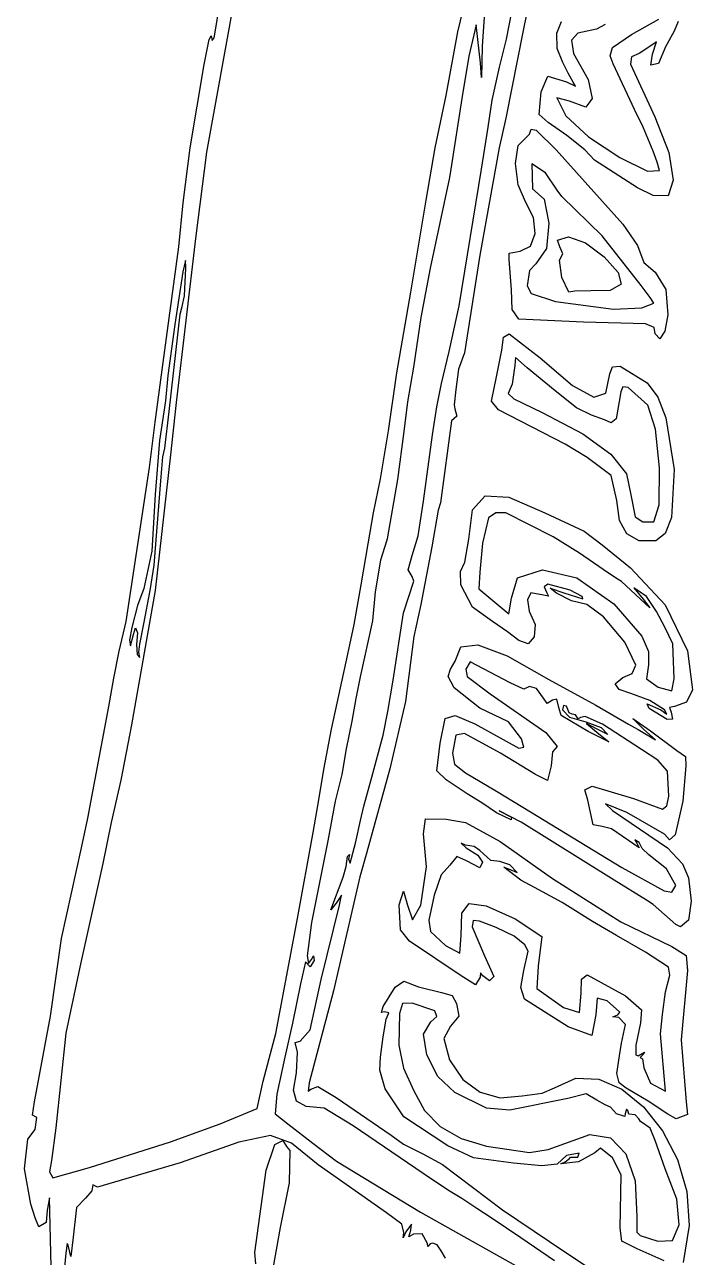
# Model space of a CAD drawing. Header units: centimetres. Extents: x -15 to 4, y -18.3 to 11.
# Drawn here: x -9.334 to -7.564, y 2.628 to 5.893 of the extents above; entities that cross this region are included whole.
import ezdxf

# ---------------------------------------------------------------- set-up
doc = ezdxf.new("R2010")
doc.units = ezdxf.units.CM
doc.header["$MEASUREMENT"] = 0
doc.layers.add('digfab課題 v2_Sketch1', color=7, linetype='Continuous')

msp = doc.modelspace()

# ---------------------------------------------------------------- linework, layer by layer
at = {"layer": 'digfab課題 v2_Sketch1'}
for p, q in [((-8.1862, 5.8734), (-8.1322, 6.0937)), ((-8.1097, 6.0157), (-8.1215, 5.8359)), ((-8.7792, 5.9596), (-8.8524, 5.555)), ((-8.0568, 5.8545), (-8.036, 5.9632)), ((-7.9958, 5.9596), (-8.0133, 5.8769)), ((-8.8316, 5.858), (-8.8221, 5.9146)), ((-8.1371, 5.8924), (-8.1566, 5.8089)), ((-8.1256, 5.791), (-8.1371, 5.8924)), ((-8.0133, 5.8769), (-8.0586, 5.6449)), ((-7.9233, 5.8699), (-7.9113, 5.9013)), ((-7.8183, 5.8808), (-7.8681, 5.8698)), ((-7.7952, 5.893), (-7.8183, 5.8808)), ((-7.7254, 5.8664), (-7.6531, 5.9067)), ((-7.6022, 5.9005), (-7.6128, 5.8756)), ((-8.8586, 5.7873), (-8.8452, 5.8535)), ((-8.8452, 5.8535), (-8.8397, 5.8625)), ((-8.8397, 5.8625), (-8.8368, 5.8506)), ((-8.8368, 5.8506), (-8.8316, 5.858)), ((-8.2168, 5.7048), (-8.1862, 5.8734)), ((-8.076, 5.7798), (-8.0568, 5.8545)), ((-7.9229, 5.8292), (-7.9233, 5.8699)), ((-7.8681, 5.8698), (-7.8844, 5.8516)), ((-7.8844, 5.8516), (-7.8799, 5.8158)), ((-7.7757, 5.8322), (-7.7254, 5.8664)), ((-7.6703, 5.8141), (-7.6596, 5.8472)), ((-7.6596, 5.8472), (-7.6666, 5.8416)), ((-7.6128, 5.8756), (-7.636, 5.8338)), ((-8.1215, 5.8359), (-8.1234, 5.7522)), ((-7.908, 5.7927), (-7.9229, 5.8292)), ((-7.8799, 5.8158), (-7.8407, 5.7476)), ((-7.7826, 5.8099), (-7.7757, 5.8322)), ((-7.7055, 5.816), (-7.7261, 5.8077)), ((-7.6666, 5.8416), (-7.7055, 5.816)), ((-7.6743, 5.7848), (-7.6703, 5.8141)), ((-7.636, 5.8338), (-7.6545, 5.7892)), ((-8.8953, 5.5663), (-8.8586, 5.7873)), ((-8.1566, 5.8089), (-8.1753, 5.6973)), ((-8.1234, 5.7522), (-8.1256, 5.791)), ((-8.095, 5.6924), (-8.076, 5.7798)), ((-7.8933, 5.7642), (-7.908, 5.7927)), ((-7.7744, 5.7886), (-7.7826, 5.8099)), ((-7.7177, 5.6682), (-7.7744, 5.7886)), ((-7.7261, 5.8077), (-7.7287, 5.7877)), ((-7.7287, 5.7877), (-7.6642, 5.6486)), ((-7.6545, 5.7892), (-7.6743, 5.7848)), ((-7.9648, 5.7142), (-7.9473, 5.7562)), ((-7.9473, 5.7562), (-7.8985, 5.7413)), ((-7.8805, 5.74), (-7.8933, 5.7642)), ((-7.8407, 5.7476), (-7.8298, 5.6969)), ((-7.9708, 5.6546), (-7.9648, 5.7142)), ((-7.9648, 5.7142), (-7.9648, 5.7142)), ((-7.8985, 5.7413), (-7.874, 5.7298)), ((-7.874, 5.7298), (-7.8805, 5.74)), ((-8.2459, 5.5663), (-8.2168, 5.7048)), ((-8.1753, 5.6973), (-8.2043, 5.5099)), ((-8.1056, 5.6206), (-8.095, 5.6924)), ((-7.8897, 5.6899), (-7.9234, 5.6983)), ((-7.9234, 5.6983), (-7.8998, 5.6513)), ((-7.8464, 5.6742), (-7.8897, 5.6899)), ((-7.8298, 5.6969), (-7.8464, 5.6742)), ((-7.9464, 5.6331), (-7.9708, 5.6546)), ((-7.8998, 5.6513), (-7.8396, 5.5958)), ((-7.8998, 5.6513), (-7.8998, 5.6513)), ((-7.695, 5.6212), (-7.7177, 5.6682)), ((-7.6642, 5.6486), (-7.6267, 5.5543)), ((-8.1236, 5.5095), (-8.1056, 5.6206)), ((-8.0586, 5.6449), (-8.0761, 5.5662)), ((-7.9958, 5.6029), (-7.9915, 5.6158)), ((-7.9915, 5.6158), (-7.9785, 5.6131)), ((-7.897, 5.5989), (-7.9464, 5.6331)), ((-7.6684, 5.557), (-7.695, 5.6212)), ((-8.0262, 5.5723), (-8.0061, 5.5925)), ((-8.0061, 5.5925), (-7.9958, 5.6029)), ((-7.9785, 5.6131), (-7.9258, 5.5607)), ((-7.8494, 5.5614), (-7.897, 5.5989)), ((-7.8396, 5.5958), (-7.7567, 5.5405)), ((-8.9139, 5.4202), (-8.8953, 5.5663)), ((-8.8524, 5.555), (-8.8816, 5.3265)), ((-8.2702, 5.4277), (-8.2459, 5.5663)), ((-8.0761, 5.5662), (-8.128, 5.2816)), ((-8.0331, 5.5245), (-8.0262, 5.5723)), ((-7.9258, 5.5607), (-7.749, 5.3637)), ((-7.8238, 5.5332), (-7.8494, 5.5614)), ((-7.6581, 5.5282), (-7.6684, 5.557)), ((-7.6267, 5.5543), (-7.615, 5.4805)), ((-8.0266, 5.4685), (-8.0331, 5.5245)), ((-7.9534, 5.5001), (-7.9896, 5.5235)), ((-7.9896, 5.5235), (-7.9881, 5.4576)), ((-7.7103, 5.4604), (-7.8238, 5.5332)), ((-7.7567, 5.5405), (-7.6834, 5.5042)), ((-7.6518, 5.5059), (-7.6581, 5.5282)), ((-8.2082, 5.4873), (-8.2596, 5.2478)), ((-8.2043, 5.5099), (-8.2082, 5.4873)), ((-8.1827, 5.1482), (-8.1236, 5.5095)), ((-7.9226, 5.4538), (-7.9534, 5.5001)), ((-7.6834, 5.5042), (-7.6518, 5.5059)), ((-8.0068, 5.4234), (-8.0266, 5.4685)), ((-7.9881, 5.4576), (-7.9574, 5.4299)), ((-7.9102, 5.4373), (-7.9226, 5.4538)), ((-7.6685, 5.4401), (-7.7103, 5.4604)), ((-7.615, 5.4805), (-7.629, 5.4387)), ((-8.9253, 5.304), (-8.9139, 5.4202)), ((-8.3107, 5.1842), (-8.2702, 5.4277)), ((-7.9852, 5.3815), (-8.0068, 5.4234)), ((-7.9574, 5.4299), (-7.9447, 5.3671)), ((-7.8032, 5.3334), (-7.9102, 5.4373)), ((-7.629, 5.4387), (-7.6685, 5.4401)), ((-7.9811, 5.339), (-7.9852, 5.3815)), ((-7.9447, 5.3671), (-7.9514, 5.3)), ((-7.749, 5.3637), (-7.7103, 5.3073)), ((-8.8816, 5.3265), (-8.9326, 4.892)), ((-7.9934, 5.306), (-7.9811, 5.339)), ((-7.9219, 5.3216), (-7.8924, 5.3303)), ((-7.8924, 5.3303), (-7.8924, 5.3303)), ((-7.8924, 5.3303), (-7.8481, 5.3146)), ((-7.7003, 5.2015), (-7.8032, 5.3334)), ((-8.9694, 4.9782), (-8.9253, 5.304)), ((-8.0497, 5.2876), (-8.0209, 5.2928)), ((-8.0209, 5.2928), (-7.9934, 5.306)), ((-7.9514, 5.3), (-7.979, 5.2593)), ((-7.9153, 5.304), (-7.9219, 5.3216)), ((-7.9082, 5.2853), (-7.9153, 5.304)), ((-7.8481, 5.3146), (-7.7985, 5.278)), ((-7.7103, 5.3073), (-7.6928, 5.263)), ((-8.9076, 5.2677), (-8.9147, 5.238)), ((-8.9072, 5.2479), (-8.9076, 5.2677)), ((-8.128, 5.2816), (-8.1687, 5.0231)), ((-8.0497, 5.2876), (-8.0497, 5.2876)), ((-8.0497, 5.2707), (-8.0497, 5.2876)), ((-8.0436, 5.1899), (-8.0497, 5.2707)), ((-7.979, 5.2593), (-7.996, 5.2418)), ((-7.9162, 5.2688), (-7.9082, 5.2853)), ((-7.9107, 5.2232), (-7.9162, 5.2688)), ((-7.7985, 5.278), (-7.761, 5.2363)), ((-7.6928, 5.263), (-7.6632, 5.2367)), ((-8.9147, 5.238), (-8.9362, 5.098)), ((-8.9107, 5.1744), (-8.9072, 5.2479)), ((-8.2596, 5.2478), (-8.2845, 5.1167)), ((-7.996, 5.2418), (-8.0021, 5.201)), ((-7.761, 5.2363), (-7.753, 5.2049)), ((-7.6632, 5.2367), (-7.6348, 5.1914)), ((-8.0021, 5.201), (-7.9915, 5.1804)), ((-7.8921, 5.1843), (-7.9107, 5.2232)), ((-7.753, 5.2049), (-7.782, 5.1884)), ((-7.6765, 5.1699), (-7.7003, 5.2015)), ((-7.6348, 5.1914), (-7.6291, 5.1237)), ((-8.9163, 5.1456), (-8.9107, 5.1744)), ((-8.3474, 4.9707), (-8.3107, 5.1842)), ((-8.0419, 5.1379), (-8.0436, 5.1899)), ((-7.9915, 5.1804), (-7.9915, 5.1804)), ((-7.9915, 5.1804), (-7.9275, 5.1597)), ((-7.9275, 5.1597), (-7.7737, 5.1394)), ((-7.8758, 5.1866), (-7.8921, 5.1843)), ((-7.8333, 5.1876), (-7.8758, 5.1866)), ((-7.782, 5.1884), (-7.8333, 5.1876)), ((-7.6664, 5.155), (-7.6765, 5.1699)), ((-8.9223, 5.1254), (-8.9163, 5.1456)), ((-8.2088, 5.0269), (-8.1827, 5.1482)), ((-8.024, 5.1127), (-8.0419, 5.1379)), ((-7.7737, 5.1394), (-7.6985, 5.1424)), ((-7.6985, 5.1424), (-7.6664, 5.155)), ((-8.9362, 5.098), (-8.9543, 4.9632)), ((-8.9515, 4.8682), (-8.9223, 5.1254)), ((-8.2845, 5.1167), (-8.3036, 4.9856)), ((-7.8529, 5.1044), (-8.024, 5.1127)), ((-7.6891, 5.0997), (-7.8529, 5.1044)), ((-7.6659, 5.0904), (-7.6891, 5.0997)), ((-7.6291, 5.1237), (-7.6371, 5.0806)), ((-8.0695, 5.0306), (-8.0648, 5.0649)), ((-8.0648, 5.0649), (-8.0497, 5.0736)), ((-8.0497, 5.0736), (-7.9675, 5.01)), ((-7.6633, 5.0735), (-7.6659, 5.0904)), ((-7.6511, 5.0606), (-7.6633, 5.0735)), ((-7.6371, 5.0806), (-7.6511, 5.0606)), ((-8.0834, 4.9594), (-8.0695, 5.0306)), ((-8.2294, 4.9417), (-8.2088, 5.0269)), ((-8.1687, 5.0231), (-8.1846, 4.9798)), ((-8.033, 5.0111), (-8.0348, 4.9894)), ((-8.002, 4.9835), (-8.033, 5.0111)), ((-7.9675, 5.01), (-7.8821, 4.9366)), ((-8.9883, 4.8396), (-8.9694, 4.9782)), ((-8.9543, 4.9632), (-8.9612, 4.8958)), ((-8.3694, 4.8171), (-8.3474, 4.9707)), ((-8.3036, 4.9856), (-8.3194, 4.8933)), ((-8.1846, 4.9798), (-8.1912, 4.926)), ((-8.0348, 4.9894), (-8.0424, 4.9407)), ((-7.9279, 4.9226), (-8.002, 4.9835)), ((-7.7936, 4.9164), (-7.7834, 4.968)), ((-7.7834, 4.968), (-7.7762, 4.9861)), ((-7.7762, 4.9861), (-7.7561, 4.9877)), ((-7.7561, 4.9877), (-7.6841, 4.9435)), ((-8.2416, 4.8799), (-8.2294, 4.9417)), ((-8.0968, 4.8949), (-8.0834, 4.9594)), ((-8.0834, 4.9594), (-8.0834, 4.9594)), ((-8.0424, 4.9407), (-8.0526, 4.9156)), ((-7.8821, 4.9366), (-7.8253, 4.9057)), ((-7.749, 4.9335), (-7.7543, 4.9203)), ((-7.7344, 4.9315), (-7.749, 4.9335)), ((-7.6829, 4.8849), (-7.7344, 4.9315)), ((-7.6841, 4.9435), (-7.6561, 4.9062)), ((-8.1912, 4.926), (-8.1957, 4.8856)), ((-8.0526, 4.9156), (-8.0379, 4.9018)), ((-8.0379, 4.9018), (-8.0379, 4.9018)), ((-8.0379, 4.9018), (-7.9629, 4.8653)), ((-7.8719, 4.8778), (-7.9279, 4.9226)), ((-7.8253, 4.9057), (-7.7936, 4.9164)), ((-7.7543, 4.9203), (-7.7663, 4.8487)), ((-7.6561, 4.9062), (-7.6346, 4.8511)), ((-8.9612, 4.8958), (-8.9764, 4.7909)), ((-8.9625, 4.7708), (-8.9515, 4.8682)), ((-8.9326, 4.892), (-8.9477, 4.7534)), ((-8.3194, 4.8933), (-8.3296, 4.8146)), ((-8.2535, 4.8063), (-8.2416, 4.8799)), ((-8.1957, 4.8856), (-8.1942, 4.8746)), ((-8.1942, 4.8746), (-8.1887, 4.8557)), ((-8.0781, 4.8723), (-8.0968, 4.8949)), ((-7.9013, 4.7813), (-8.0781, 4.8723)), ((-7.9629, 4.8653), (-7.8545, 4.8089)), ((-7.8322, 4.8583), (-7.8719, 4.8778)), ((-7.6626, 4.8215), (-7.6829, 4.8849)), ((-9.003, 4.7197), (-8.9883, 4.8396)), ((-8.2028, 4.8433), (-8.2316, 4.6261)), ((-8.1887, 4.8557), (-8.2028, 4.8433)), ((-7.7972, 4.8461), (-7.8322, 4.8583)), ((-7.7797, 4.8381), (-7.7972, 4.8461)), ((-7.7663, 4.8487), (-7.7797, 4.8381)), ((-7.6346, 4.8511), (-7.6123, 4.7142)), ((-8.3909, 4.6895), (-8.3694, 4.8171)), ((-8.3296, 4.8146), (-8.3463, 4.6875)), ((-8.2767, 4.6304), (-8.2535, 4.8063)), ((-7.8545, 4.8089), (-7.7803, 4.7553)), ((-7.6515, 4.7183), (-7.6626, 4.8215)), ((-8.9764, 4.7909), (-8.9884, 4.6485)), ((-8.9681, 4.7479), (-8.9625, 4.7708)), ((-7.8436, 4.7459), (-7.9013, 4.7813)), ((-8.9477, 4.7534), (-8.9881, 4.3938)), ((-8.9731, 4.6842), (-8.9681, 4.7479)), ((-7.7794, 4.6987), (-7.8436, 4.7459)), ((-7.7803, 4.7553), (-7.7388, 4.7032)), ((-9.0649, 4.3114), (-9.003, 4.7197)), ((-7.7388, 4.7032), (-7.7285, 4.6513)), ((-7.6521, 4.6209), (-7.6515, 4.7183)), ((-7.6123, 4.7142), (-7.6202, 4.5876)), ((-8.9913, 4.4612), (-8.9731, 4.6842)), ((-8.4092, 4.5996), (-8.3909, 4.6895)), ((-8.3463, 4.6875), (-8.3733, 4.531)), ((-7.7649, 4.6325), (-7.7794, 4.6987)), ((-8.9884, 4.6485), (-8.997, 4.4978)), ((-8.1468, 4.6078), (-8.1133, 4.6443)), ((-8.1133, 4.6443), (-8.0512, 4.641)), ((-8.0512, 4.641), (-7.9553, 4.5998)), ((-7.7285, 4.6513), (-7.7159, 4.5891)), ((-8.2915, 4.539), (-8.2767, 4.6304)), ((-8.2381, 4.6069), (-8.2551, 4.5095)), ((-8.2316, 4.6261), (-8.2381, 4.6069)), ((-8.1568, 4.5299), (-8.1468, 4.6078)), ((-7.7579, 4.5795), (-7.7649, 4.6325)), ((-7.6668, 4.5753), (-7.6521, 4.6209)), ((-8.4237, 4.5174), (-8.4092, 4.5996)), ((-8.1051, 4.5865), (-8.1211, 4.5188)), ((-8.0857, 4.5996), (-8.1051, 4.5865)), ((-8.0585, 4.5992), (-8.0857, 4.5996)), ((-7.9336, 4.5362), (-8.0585, 4.5992)), ((-7.9553, 4.5998), (-7.8514, 4.5511)), ((-7.7378, 4.5437), (-7.7579, 4.5795)), ((-7.7159, 4.5891), (-7.6955, 4.5757)), ((-7.6955, 4.5757), (-7.6668, 4.5753)), ((-7.6202, 4.5876), (-7.6364, 4.5451)), ((-8.3068, 4.4866), (-8.2915, 4.539)), ((-7.8514, 4.5511), (-7.8032, 4.515)), ((-7.7054, 4.5255), (-7.7378, 4.5437)), ((-7.6364, 4.5451), (-7.6613, 4.5257)), ((-8.4419, 4.4088), (-8.4237, 4.5174)), ((-8.3754, 4.5243), (-8.3906, 4.4741)), ((-8.3733, 4.531), (-8.3754, 4.5243)), ((-8.2551, 4.5095), (-8.2845, 4.3564)), ((-8.1678, 4.4687), (-8.1568, 4.5299)), ((-8.1211, 4.5188), (-8.1276, 4.4425)), ((-7.8635, 4.4925), (-7.9336, 4.5362)), ((-7.8032, 4.515), (-7.7286, 4.4535)), ((-7.6613, 4.5257), (-7.7054, 4.5255)), ((-8.997, 4.4978), (-9.0183, 4.3992)), ((-8.3906, 4.4741), (-8.4051, 4.39)), ((-8.3175, 4.4484), (-8.3068, 4.4866)), ((-7.8005, 4.4497), (-7.8635, 4.4925)), ((-9.0017, 4.3936), (-8.9934, 4.4442)), ((-8.9934, 4.4442), (-8.9913, 4.4612)), ((-8.3068, 4.4313), (-8.3175, 4.4484)), ((-8.179, 4.4443), (-8.1678, 4.4687)), ((-8.1779, 4.409), (-8.179, 4.4443)), ((-8.1678, 4.4687), (-8.1678, 4.4687)), ((-8.1276, 4.4425), (-8.1305, 4.3983)), ((-8.0275, 4.4274), (-7.9615, 4.449)), ((-7.9615, 4.449), (-7.8707, 4.4271)), ((-7.7681, 4.4273), (-7.8005, 4.4497)), ((-7.7286, 4.4535), (-7.6364, 4.3555)), ((-8.4605, 4.3039), (-8.4419, 4.4088)), ((-8.3304, 4.3344), (-8.3027, 4.4182)), ((-8.3027, 4.4182), (-8.3068, 4.4313)), ((-8.1468, 4.3495), (-8.1779, 4.409)), ((-8.0434, 4.3738), (-8.0275, 4.4274)), ((-7.9474, 4.4106), (-7.9573, 4.4039)), ((-7.8883, 4.3946), (-7.9474, 4.4106)), ((-7.8707, 4.4271), (-7.7725, 4.3589)), ((-7.7523, 4.4177), (-7.7681, 4.4273)), ((-7.6774, 4.3479), (-7.7523, 4.4177)), ((-9.0183, 4.3992), (-9.035, 4.3537)), ((-9.018, 4.3058), (-9.0017, 4.3936)), ((-8.9881, 4.3938), (-9.0096, 4.274)), ((-8.4051, 4.39), (-8.4121, 4.3134)), ((-8.1305, 4.3983), (-8.0507, 4.3323)), ((-8.1305, 4.3983), (-8.1305, 4.3983)), ((-7.9927, 4.3875), (-8.0018, 4.369)), ((-7.9592, 4.3818), (-7.9927, 4.3875)), ((-7.9457, 4.3792), (-7.9592, 4.3818)), ((-7.9573, 4.4039), (-7.9501, 4.3878)), ((-7.9501, 4.3878), (-7.9457, 4.3792)), ((-7.9412, 4.3998), (-7.9047, 4.3873)), ((-7.9244, 4.3867), (-7.9412, 4.3998)), ((-7.8849, 4.3667), (-7.9244, 4.3867)), ((-7.9047, 4.3873), (-7.855, 4.3716)), ((-7.8563, 4.3779), (-7.8883, 4.3946)), ((-7.855, 4.3716), (-7.8563, 4.3779)), ((-7.6864, 4.3783), (-7.7196, 4.4005)), ((-7.7196, 4.4005), (-7.6948, 4.371)), ((-7.6591, 4.3384), (-7.6864, 4.3783)), ((-9.035, 4.3537), (-9.0503, 4.2959)), ((-8.2845, 4.3564), (-8.3031, 4.2724)), ((-8.0946, 4.312), (-8.1468, 4.3495)), ((-8.0507, 4.3323), (-8.0434, 4.3738)), ((-8.0018, 4.369), (-7.9968, 4.3389)), ((-7.844, 4.3564), (-7.8849, 4.3667)), ((-7.8002, 4.3245), (-7.844, 4.3564)), ((-7.7725, 4.3589), (-7.6985, 4.2728)), ((-7.6948, 4.371), (-7.6774, 4.3479)), ((-7.6364, 4.3555), (-7.5772, 4.2339)), ((-9.0833, 4.2328), (-9.0649, 4.3114)), ((-8.4121, 4.3134), (-8.445, 4.1653)), ((-8.3577, 4.1565), (-8.3304, 4.3344)), ((-8.0544, 4.2842), (-8.0946, 4.312)), ((-7.9968, 4.3389), (-7.9814, 4.3039)), ((-7.7431, 4.2569), (-7.8002, 4.3245)), ((-7.6371, 4.2964), (-7.6591, 4.3384)), ((-9.0503, 4.2959), (-9.0565, 4.2627)), ((-9.0536, 4.2477), (-9.0458, 4.2777)), ((-9.0458, 4.2777), (-9.0405, 4.295)), ((-9.0405, 4.295), (-9.0355, 4.2814)), ((-9.0355, 4.2814), (-9.0375, 4.2508)), ((-9.0291, 4.2515), (-9.018, 4.3058)), ((-8.478, 4.2253), (-8.4605, 4.3039)), ((-8.0244, 4.2614), (-8.0544, 4.2842)), ((-7.9814, 4.3039), (-7.9838, 4.2711)), ((-7.6159, 4.2524), (-7.6371, 4.2964)), ((-9.0565, 4.2627), (-9.0536, 4.2477)), ((-9.0536, 4.2477), (-9.0536, 4.2477)), ((-9.0096, 4.274), (-9.051, 4.038)), ((-9.0375, 4.2508), (-9.0358, 4.2246)), ((-9.0312, 4.2309), (-9.0291, 4.2515)), ((-8.3031, 4.2724), (-8.3248, 4.0998)), ((-8.1934, 4.2065), (-8.1785, 4.2446)), ((-8.1785, 4.2446), (-8.1329, 4.2495)), ((-8.1329, 4.2495), (-8.0553, 4.2208)), ((-7.9996, 4.2527), (-8.0244, 4.2614)), ((-7.9838, 4.2711), (-7.9996, 4.2527)), ((-7.7146, 4.1962), (-7.7431, 4.2569)), ((-7.6985, 4.2728), (-7.6805, 4.2319)), ((-7.6124, 4.1597), (-7.6159, 4.2524)), ((-9.0975, 4.1616), (-9.0833, 4.2328)), ((-9.0358, 4.2246), (-9.0291, 4.2161)), ((-9.0291, 4.2161), (-9.0312, 4.2309)), ((-8.521, 4.0267), (-8.478, 4.2253)), ((-8.0553, 4.2208), (-7.9446, 4.1584)), ((-7.6805, 4.2319), (-7.6806, 4.1972)), ((-7.5772, 4.2339), (-7.5645, 4.1304)), ((-8.2114, 4.166), (-8.2054, 4.1855)), ((-8.2054, 4.1855), (-8.1934, 4.2065)), ((-8.1531, 4.2053), (-8.165, 4.1858)), ((-8.165, 4.1858), (-8.161, 4.1661)), ((-8.0472, 4.1491), (-8.1531, 4.2053)), ((-7.7241, 4.1739), (-7.7146, 4.1962)), ((-7.6806, 4.1972), (-7.6857, 4.1599)), ((-9.1115, 4.0867), (-9.0975, 4.1616)), ((-8.445, 4.1653), (-8.4566, 4.1075)), ((-8.3718, 4.0733), (-8.3577, 4.1565)), ((-8.1957, 4.1361), (-8.2114, 4.166)), ((-8.161, 4.1661), (-8.1008, 4.1202)), ((-8.0115, 4.1324), (-8.0472, 4.1491)), ((-7.9446, 4.1584), (-7.8201, 4.09)), ((-7.7693, 4.1463), (-7.749, 4.163)), ((-7.749, 4.163), (-7.7241, 4.1739)), ((-7.6857, 4.1599), (-7.6548, 4.1381)), ((-7.6192, 4.1281), (-7.6124, 4.1597)), ((-8.1276, 4.0824), (-8.1957, 4.1361)), ((-8.1008, 4.1202), (-7.9524, 4.0175)), ((-7.9958, 4.1393), (-8.0115, 4.1324)), ((-7.9775, 4.1347), (-7.9958, 4.1393)), ((-7.9592, 4.1083), (-7.9775, 4.1347)), ((-7.7585, 4.1316), (-7.7693, 4.1463)), ((-7.7274, 4.1209), (-7.7585, 4.1316)), ((-7.6774, 4.1024), (-7.7274, 4.1209)), ((-7.6548, 4.1381), (-7.6192, 4.1281)), ((-7.5645, 4.1304), (-7.5796, 4.0985)), ((-9.1666, 3.7908), (-9.1115, 4.0867)), ((-8.4566, 4.1075), (-8.4671, 4.0476)), ((-8.3248, 4.0998), (-8.3664, 3.9218)), ((-8.0521, 4.0456), (-8.1276, 4.0824)), ((-7.9491, 4.0945), (-7.9592, 4.1083)), ((-7.9356, 4.103), (-7.9491, 4.0945)), ((-7.9233, 4.1057), (-7.9356, 4.103)), ((-7.9181, 4.0837), (-7.9233, 4.1057)), ((-7.9125, 4.0629), (-7.9181, 4.0837)), ((-7.9057, 4.0892), (-7.9091, 4.0775)), ((-7.8985, 4.0877), (-7.9057, 4.0892)), ((-7.8909, 4.0696), (-7.8985, 4.0877)), ((-7.8201, 4.09), (-7.7341, 4.0398)), ((-7.6839, 4.094), (-7.6483, 4.078)), ((-7.6786, 4.0813), (-7.6839, 4.094)), ((-7.6313, 4.0523), (-7.6786, 4.0813)), ((-7.6382, 4.0782), (-7.6774, 4.1024)), ((-7.6114, 4.0867), (-7.6254, 4.0842)), ((-7.6254, 4.0842), (-7.621, 4.072)), ((-7.5796, 4.0985), (-7.6114, 4.0867)), ((-8.3843, 4.0111), (-8.3718, 4.0733)), ((-8.2328, 3.9893), (-8.2194, 4.0548)), ((-8.2194, 4.0548), (-8.1929, 4.063)), ((-8.1929, 4.063), (-8.1407, 4.0407)), ((-7.8403, 4.0201), (-7.9125, 4.0629)), ((-7.9091, 4.0775), (-7.8902, 4.0581)), ((-7.8832, 4.0666), (-7.8909, 4.0696)), ((-7.8902, 4.0581), (-7.8471, 4.0458)), ((-7.8746, 4.0649), (-7.8832, 4.0666)), ((-7.8673, 4.0538), (-7.8746, 4.0649)), ((-7.8609, 4.0576), (-7.8673, 4.0538)), ((-7.8484, 4.0604), (-7.8609, 4.0576)), ((-7.8027, 4.0396), (-7.8484, 4.0604)), ((-7.7222, 4.0546), (-7.6756, 4.0222)), ((-7.6929, 4.0258), (-7.7222, 4.0546)), ((-7.6483, 4.078), (-7.632, 4.0659)), ((-7.632, 4.0659), (-7.6382, 4.0782)), ((-7.617, 4.0532), (-7.6313, 4.0523)), ((-7.621, 4.072), (-7.617, 4.0532)), ((-9.051, 4.038), (-9.0794, 3.8919)), ((-8.5408, 3.9201), (-8.521, 4.0267)), ((-8.4671, 4.0476), (-8.4822, 3.9743)), ((-8.1407, 4.0407), (-8.0245, 3.9766)), ((-8.0177, 4.0013), (-8.0521, 4.0456)), ((-7.9524, 4.0175), (-7.9225, 3.981)), ((-7.8471, 4.0458), (-7.8059, 4.0308)), ((-7.8165, 4.0267), (-7.8452, 4.0417)), ((-7.8452, 4.0417), (-7.8177, 4.0185)), ((-7.7858, 3.9928), (-7.8403, 4.0201)), ((-7.8177, 4.0185), (-7.7858, 3.9928)), ((-7.7881, 4.0123), (-7.8165, 4.0267)), ((-7.8059, 4.0308), (-7.7881, 4.0123)), ((-7.6992, 3.9724), (-7.8027, 4.0396)), ((-7.7341, 4.0398), (-7.7174, 4.031)), ((-7.7174, 4.031), (-7.7083, 4.0261)), ((-7.7083, 4.0261), (-7.6622, 3.9985)), ((-7.6622, 3.9985), (-7.6929, 4.0258)), ((-7.6756, 4.0222), (-7.6057, 3.9704)), ((-8.4138, 3.8997), (-8.3843, 4.0111)), ((-8.2419, 3.9162), (-8.2328, 3.9893)), ((-8.2328, 3.9893), (-8.2328, 3.9893)), ((-8.1912, 4.0106), (-8.2003, 3.9631)), ((-8.1685, 4.0151), (-8.1912, 4.0106)), ((-8.0733, 3.9626), (-8.1685, 4.0151)), ((-8.0108, 3.979), (-8.0177, 4.0013)), ((-8.4822, 3.9743), (-8.4935, 3.9069)), ((-8.2003, 3.9631), (-8.195, 3.9343)), ((-7.98, 3.9063), (-8.0733, 3.9626)), ((-8.0245, 3.9766), (-8.0108, 3.979)), ((-7.9354, 3.9668), (-7.9384, 3.9293)), ((-7.9225, 3.981), (-7.9354, 3.9668)), ((-7.656, 3.9443), (-7.6992, 3.9724)), ((-7.6057, 3.9704), (-7.5828, 3.9538)), ((-7.5828, 3.9538), (-7.5816, 3.9293)), ((-8.555, 3.8339), (-8.5408, 3.9201)), ((-8.3664, 3.9218), (-8.4272, 3.7008)), ((-8.195, 3.9343), (-8.1658, 3.9112)), ((-7.9384, 3.9293), (-7.9487, 3.8909)), ((-7.6307, 3.9155), (-7.656, 3.9443)), ((-7.5816, 3.9293), (-7.59, 3.8357)), ((-9.0794, 3.8919), (-9.1046, 3.7795)), ((-8.4935, 3.9069), (-8.5112, 3.8357)), ((-8.435, 3.8223), (-8.4138, 3.8997)), ((-8.2172, 3.8928), (-8.2419, 3.9162)), ((-8.1613, 3.8552), (-8.2172, 3.8928)), ((-8.1658, 3.9112), (-8.1658, 3.9112)), ((-8.1658, 3.9112), (-8.0836, 3.8622)), ((-7.9487, 3.8909), (-7.98, 3.9063)), ((-7.6272, 3.849), (-7.6307, 3.9155)), ((-8.1229, 3.8319), (-8.1613, 3.8552)), ((-8.0836, 3.8622), (-8.0141, 3.8197)), ((-7.8492, 3.8656), (-7.8301, 3.8754)), ((-7.8413, 3.8384), (-7.8492, 3.8656)), ((-7.8301, 3.8754), (-7.7209, 3.8428)), ((-8.5697, 3.7533), (-8.555, 3.8339)), ((-8.5112, 3.8357), (-8.5304, 3.7308)), ((-8.4437, 3.7846), (-8.435, 3.8223)), ((-8.0833, 3.8046), (-8.1229, 3.8319)), ((-7.8348, 3.8057), (-7.8413, 3.8384)), ((-7.7944, 3.8287), (-7.7765, 3.8116)), ((-7.7382, 3.8062), (-7.7944, 3.8287)), ((-7.7209, 3.8428), (-7.6436, 3.8143)), ((-7.6436, 3.8143), (-7.6322, 3.8235)), ((-7.6322, 3.8235), (-7.6272, 3.849)), ((-7.59, 3.8357), (-7.6103, 3.7465)), ((-9.1839, 3.7121), (-9.1666, 3.7908)), ((-8.2769, 3.7498), (-8.2716, 3.7887)), ((-8.2716, 3.7887), (-8.2171, 3.7878)), ((-8.2171, 3.7878), (-8.1661, 3.7795)), ((-8.0449, 3.7864), (-8.0833, 3.8046)), ((-8.0763, 3.8105), (-8.0434, 3.7938)), ((-8.0178, 3.78), (-8.0763, 3.8105)), ((-8.0434, 3.7938), (-8.0449, 3.7864)), ((-8.0141, 3.8197), (-7.7512, 3.6603)), ((-7.8274, 3.7728), (-7.8348, 3.8057)), ((-7.7765, 3.8116), (-7.6303, 3.7123)), ((-7.6384, 3.7484), (-7.7382, 3.8062)), ((-9.1046, 3.7795), (-9.127, 3.6709)), ((-8.4576, 3.7244), (-8.4437, 3.7846)), ((-8.1661, 3.7795), (-8.0743, 3.7289)), ((-7.7715, 3.6269), (-8.0178, 3.78)), ((-7.8037, 3.7685), (-7.8274, 3.7728)), ((-7.7787, 3.7625), (-7.8037, 3.7685)), ((-7.7059, 3.7121), (-7.7787, 3.7625)), ((-8.6109, 3.5248), (-8.5697, 3.7533)), ((-8.5304, 3.7308), (-8.574, 3.5144)), ((-8.4717, 3.672), (-8.4576, 3.7244)), ((-8.2693, 3.6622), (-8.2769, 3.7498)), ((-8.177, 3.7244), (-8.1642, 3.7127)), ((-8.1658, 3.7197), (-8.177, 3.7244)), ((-8.0743, 3.7289), (-7.935, 3.631)), ((-7.7172, 3.7334), (-7.7113, 3.7245)), ((-7.7051, 3.7267), (-7.7172, 3.7334)), ((-7.7113, 3.7245), (-7.7059, 3.7121)), ((-7.6977, 3.7108), (-7.7051, 3.7267)), ((-7.6249, 3.7334), (-7.6384, 3.7484)), ((-7.6103, 3.7465), (-7.6249, 3.7334)), ((-9.2362, 3.4722), (-9.1839, 3.7121)), ((-8.4817, 3.6627), (-8.4781, 3.6897)), ((-8.4781, 3.6897), (-8.4733, 3.6943)), ((-8.4733, 3.6943), (-8.4756, 3.6821)), ((-8.4272, 3.7008), (-8.4456, 3.6352)), ((-8.189, 3.6895), (-8.2069, 3.666)), ((-8.1628, 3.6775), (-8.189, 3.6895)), ((-8.1424, 3.7157), (-8.1658, 3.7197)), ((-8.1642, 3.7127), (-8.133, 3.693)), ((-8.1277, 3.7049), (-8.1424, 3.7157)), ((-8.133, 3.693), (-8.1205, 3.6746)), ((-8.0988, 3.6785), (-8.1277, 3.7049)), ((-7.6798, 3.6939), (-7.6977, 3.7108)), ((-7.6327, 3.6564), (-7.6798, 3.6939)), ((-7.6303, 3.7123), (-7.5905, 3.6695)), ((-9.127, 3.6709), (-9.1849, 3.4087)), ((-8.4896, 3.6348), (-8.4817, 3.6627)), ((-8.4756, 3.6821), (-8.4717, 3.672)), ((-8.2842, 3.5608), (-8.2693, 3.6622)), ((-8.2069, 3.666), (-8.2299, 3.6408)), ((-8.1277, 3.6596), (-8.1628, 3.6775)), ((-8.1205, 3.6746), (-8.1277, 3.6596)), ((-8.0746, 3.676), (-8.0988, 3.6785)), ((-8.0485, 3.6671), (-8.0746, 3.676)), ((-8.0638, 3.6611), (-8.0519, 3.6567)), ((-8.0192, 3.627), (-8.0638, 3.6611)), ((-8.0519, 3.6567), (-8.0288, 3.647)), ((-8.0288, 3.647), (-8.0485, 3.6671)), ((-7.7512, 3.6603), (-7.6396, 3.5987)), ((-7.5905, 3.6695), (-7.5746, 3.6326)), ((-8.5226, 3.5482), (-8.4896, 3.6348)), ((-8.4456, 3.6352), (-8.5152, 3.3338)), ((-8.2299, 3.6408), (-8.2484, 3.5867)), ((-7.9717, 3.6012), (-8.0192, 3.627)), ((-7.935, 3.631), (-7.7537, 3.5162)), ((-7.6857, 3.5734), (-7.7715, 3.6269)), ((-7.6079, 3.6128), (-7.6327, 3.6564)), ((-7.5746, 3.6326), (-7.5672, 3.5711)), ((-8.3413, 3.5609), (-8.3304, 3.5979)), ((-8.3304, 3.5979), (-8.3193, 3.5604)), ((-7.9098, 3.5679), (-7.9717, 3.6012)), ((-7.6396, 3.5987), (-7.6189, 3.5953)), ((-7.6189, 3.5953), (-7.6079, 3.6128)), ((-8.5481, 3.3637), (-8.4999, 3.5607)), ((-8.5086, 3.566), (-8.5226, 3.5482)), ((-8.4946, 3.5866), (-8.5086, 3.566)), ((-8.4999, 3.5607), (-8.4946, 3.5866)), ((-8.3413, 3.5609), (-8.3413, 3.5609)), ((-8.3381, 3.4947), (-8.3413, 3.5609)), ((-8.3193, 3.5604), (-8.3062, 3.5216)), ((-8.3062, 3.5216), (-8.2842, 3.5608)), ((-8.2484, 3.5867), (-8.2631, 3.5211)), ((-8.1751, 3.5394), (-8.1556, 3.5649)), ((-8.1556, 3.5649), (-8.1112, 3.559)), ((-8.1112, 3.559), (-8.0342, 3.5239)), ((-7.8293, 3.5174), (-7.9098, 3.5679)), ((-7.6685, 3.5622), (-7.6857, 3.5734)), ((-7.6079, 3.5094), (-7.6685, 3.5622)), ((-7.5672, 3.5711), (-7.5746, 3.5205)), ((-8.1776, 3.48), (-8.1751, 3.5394)), ((-8.6688, 3.2205), (-8.6109, 3.5248)), ((-8.574, 3.5144), (-8.585, 3.4266)), ((-8.3139, 3.4651), (-8.3381, 3.4947)), ((-8.2631, 3.5211), (-8.2588, 3.4907)), ((-8.1452, 3.5198), (-8.148, 3.5033)), ((-8.148, 3.5033), (-8.1152, 3.4261)), ((-8.129, 3.5178), (-8.1452, 3.5198)), ((-8.0844, 3.5015), (-8.129, 3.5178)), ((-8.0368, 3.4782), (-8.0844, 3.5015)), ((-8.0342, 3.5239), (-7.9636, 3.4776)), ((-7.7652, 3.4802), (-7.8293, 3.5174)), ((-7.7537, 3.5162), (-7.6188, 3.4508)), ((-7.5955, 3.503), (-7.6079, 3.5094)), ((-7.5746, 3.5205), (-7.5955, 3.503)), ((-9.2656, 3.2663), (-9.2362, 3.4722)), ((-8.1771, 3.3731), (-8.3139, 3.4651)), ((-8.2588, 3.4907), (-8.219, 3.4539)), ((-8.1809, 3.433), (-8.1776, 3.48)), ((-8.0088, 3.4554), (-8.0368, 3.4782)), ((-7.9636, 3.4776), (-7.9733, 3.3992)), ((-7.6884, 3.4361), (-7.7652, 3.4802)), ((-8.219, 3.4539), (-8.219, 3.4539)), ((-8.219, 3.4539), (-8.1809, 3.433)), ((-8.0109, 3.3874), (-8.0001, 3.4389)), ((-8.0001, 3.4389), (-8.0088, 3.4554)), ((-7.6275, 3.3966), (-7.6884, 3.4361)), ((-7.6188, 3.4508), (-7.5806, 3.4274)), ((-9.1849, 3.4087), (-9.2254, 3.2213)), ((-8.5895, 3.4105), (-8.6031, 3.3525)), ((-8.5777, 3.3975), (-8.5895, 3.4105)), ((-8.585, 3.4266), (-8.582, 3.406)), ((-8.582, 3.406), (-8.5735, 3.4162)), ((-8.5672, 3.4143), (-8.5777, 3.3975)), ((-8.5735, 3.4162), (-8.5685, 3.4265)), ((-8.5685, 3.4265), (-8.5672, 3.4143)), ((-8.1152, 3.4261), (-8.091, 3.3718)), ((-7.9733, 3.3992), (-7.9765, 3.3394)), ((-7.6239, 3.3748), (-7.6275, 3.3966)), ((-7.5806, 3.4274), (-7.5775, 3.3875)), ((-8.5777, 3.2301), (-8.5481, 3.3637)), ((-8.1389, 3.3496), (-8.1771, 3.3731)), ((-8.1273, 3.3698), (-8.1389, 3.3496)), ((-8.1259, 3.3814), (-8.1273, 3.3698)), ((-8.1196, 3.3731), (-8.1259, 3.3814)), ((-8.1018, 3.3604), (-8.1196, 3.3731)), ((-8.091, 3.3718), (-8.1018, 3.3604)), ((-8.0194, 3.3424), (-8.0109, 3.3874)), ((-7.8591, 3.3273), (-7.8586, 3.3643)), ((-7.8586, 3.3643), (-7.8432, 3.3756)), ((-7.8432, 3.3756), (-7.7414, 3.32)), ((-7.6355, 3.3307), (-7.6239, 3.3748)), ((-7.5775, 3.3875), (-7.5943, 3.2034)), ((-8.6031, 3.3525), (-8.6243, 3.2476)), ((-8.5152, 3.3338), (-8.5803, 3.0903)), ((-8.3844, 3.2922), (-8.3523, 3.3431)), ((-8.3523, 3.3431), (-8.3294, 3.3588)), ((-8.3294, 3.3588), (-8.2905, 3.3441)), ((-8.2905, 3.3441), (-8.2296, 3.3287)), ((-8.0096, 3.3113), (-8.0194, 3.3424)), ((-7.9765, 3.3394), (-7.9064, 3.2892)), ((-7.644, 3.2711), (-7.6355, 3.3307)), ((-8.333, 3.2996), (-8.3411, 3.2738)), ((-8.3069, 3.3011), (-8.333, 3.2996)), ((-8.2468, 3.2806), (-8.3069, 3.3011)), ((-8.2296, 3.3287), (-8.2008, 3.3208)), ((-8.2008, 3.3208), (-8.1894, 3.2996)), ((-8.1894, 3.2996), (-8.1831, 3.2664)), ((-7.8937, 3.2385), (-8.0096, 3.3113)), ((-7.8636, 3.276), (-7.8591, 3.3273)), ((-7.8164, 3.3143), (-7.8201, 3.27)), ((-7.7906, 3.3074), (-7.8164, 3.3143)), ((-7.7654, 3.2848), (-7.7906, 3.3074)), ((-7.7414, 3.32), (-7.6995, 3.2832)), ((-9.3083, 3.0397), (-9.2656, 3.2663)), ((-8.3887, 3.2758), (-8.3844, 3.2922)), ((-8.3801, 3.2776), (-8.3887, 3.2758)), ((-8.3691, 3.2752), (-8.3801, 3.2776)), ((-8.3764, 3.2588), (-8.3691, 3.2752)), ((-8.3411, 3.2738), (-8.3428, 3.1899)), ((-8.2579, 3.2515), (-8.2419, 3.2656)), ((-8.2419, 3.2656), (-8.2468, 3.2806)), ((-8.1831, 3.2664), (-8.2053, 3.2398)), ((-7.9064, 3.2892), (-7.8636, 3.276)), ((-7.8201, 3.27), (-7.8309, 3.2156)), ((-7.775, 3.2647), (-7.7616, 3.2701)), ((-7.7565, 3.2768), (-7.7654, 3.2848)), ((-7.7616, 3.2701), (-7.7565, 3.2768)), ((-7.6995, 3.2832), (-7.7021, 3.249)), ((-7.6485, 3.2197), (-7.644, 3.2711)), ((-8.6243, 3.2476), (-8.6442, 3.1577)), ((-8.3839, 3.2116), (-8.3764, 3.2588)), ((-8.2769, 3.2185), (-8.2579, 3.2515)), ((-8.2053, 3.2398), (-8.2229, 3.2075)), ((-7.8309, 3.2156), (-7.8937, 3.2385)), ((-7.7594, 3.2633), (-7.775, 3.2647)), ((-7.742, 3.2445), (-7.7594, 3.2633)), ((-7.7526, 3.1952), (-7.742, 3.2445)), ((-7.7021, 3.249), (-7.7145, 3.1893)), ((-9.2254, 3.2213), (-9.2516, 2.9704)), ((-8.6823, 3.168), (-8.6688, 3.2205)), ((-8.6172, 3.1971), (-8.6036, 3.2006)), ((-8.6036, 3.2006), (-8.5777, 3.2301)), ((-8.3909, 3.1578), (-8.3839, 3.2116)), ((-8.2685, 3.1641), (-8.2769, 3.2185)), ((-8.2229, 3.2075), (-8.2083, 3.1507)), ((-7.6357, 3.0678), (-7.6485, 3.2197)), ((-7.5943, 3.2034), (-7.5808, 3.0397)), ((-8.702, 3.094), (-8.6823, 3.168)), ((-8.6106, 3.1712), (-8.6172, 3.1971)), ((-8.6133, 3.1165), (-8.6106, 3.1712)), ((-8.3428, 3.1899), (-8.3305, 3.1287)), ((-7.7579, 3.1615), (-7.7526, 3.1952)), ((-7.7145, 3.1893), (-7.714, 3.1644)), ((-7.7079, 3.1614), (-7.6914, 3.1708)), ((-7.6914, 3.1708), (-7.6945, 3.1652)), ((-8.6442, 3.1577), (-8.6655, 3.0603)), ((-8.3932, 3.1236), (-8.3909, 3.1578)), ((-8.3909, 3.1578), (-8.3909, 3.1578)), ((-8.2389, 3.1065), (-8.2685, 3.1641)), ((-8.2083, 3.1507), (-8.1726, 3.0991)), ((-7.7644, 3.1146), (-7.7579, 3.1615)), ((-7.714, 3.1644), (-7.7079, 3.1614)), ((-7.6945, 3.1652), (-7.703, 3.1573)), ((-7.703, 3.1573), (-7.6967, 3.1533)), ((-7.6967, 3.1533), (-7.6933, 3.1294)), ((-8.6215, 3.0704), (-8.6133, 3.1165)), ((-8.6133, 3.1165), (-8.6133, 3.1165)), ((-8.3791, 3.0741), (-8.3932, 3.1236)), ((-8.3305, 3.1287), (-8.3305, 3.1287)), ((-8.3305, 3.1287), (-8.3027, 3.0687)), ((-8.1944, 3.0643), (-8.2389, 3.1065)), ((-7.9298, 3.0766), (-7.8731, 3.1019)), ((-7.8731, 3.1019), (-7.8124, 3.0993)), ((-7.7588, 3.0903), (-7.7644, 3.1146)), ((-7.6933, 3.1294), (-7.6753, 3.0893)), ((-8.7177, 3.0218), (-8.702, 3.094)), ((-8.6139, 3.0417), (-8.6215, 3.0704)), ((-8.5803, 3.0903), (-8.5827, 3.0682)), ((-8.5827, 3.0682), (-8.5761, 3.0734)), ((-8.5761, 3.0734), (-8.5571, 3.0806)), ((-8.5761, 3.0734), (-8.5761, 3.0734)), ((-8.5571, 3.0806), (-8.5086, 3.051)), ((-8.3291, 2.9995), (-8.3791, 3.0741)), ((-8.1726, 3.0991), (-8.1271, 3.0652)), ((-7.9624, 3.0629), (-7.9298, 3.0766)), ((-7.8124, 3.0993), (-7.7514, 3.0728)), ((-7.74, 3.076), (-7.7588, 3.0903)), ((-7.7514, 3.0728), (-7.6938, 3.026)), ((-7.6812, 3.0411), (-7.74, 3.076)), ((-7.6753, 3.0893), (-7.6357, 3.0678)), ((-9.3132, 3.0042), (-9.3083, 3.0397)), ((-8.6655, 3.0603), (-8.6702, 3.0079)), ((-8.5877, 3.027), (-8.6139, 3.0417)), ((-8.5086, 3.051), (-8.3626, 2.9517)), ((-8.3027, 3.0687), (-8.2744, 3.0164)), ((-8.1102, 3.0225), (-8.1944, 3.0643)), ((-8.1271, 3.0652), (-8.074, 3.0503)), ((-8.074, 3.0503), (-8.0156, 3.0554)), ((-7.8949, 3.0483), (-8.0483, 3.0179)), ((-8.0156, 3.0554), (-7.9624, 3.0629)), ((-7.8455, 3.0605), (-7.8949, 3.0483)), ((-7.8178, 3.0444), (-7.8455, 3.0605)), ((-7.7956, 3.032), (-7.8178, 3.0444)), ((-7.6298, 3.0072), (-7.6812, 3.0411)), ((-7.5808, 3.0397), (-7.5771, 3.0063)), ((-9.3021, 2.9979), (-9.3132, 3.0042)), ((-8.8156, 2.9815), (-8.7177, 3.0218)), ((-8.6702, 3.0079), (-8.6364, 2.9813)), ((-8.6702, 3.0079), (-8.6702, 3.0079)), ((-8.5405, 3.0229), (-8.5877, 3.027)), ((-8.4633, 2.976), (-8.5405, 3.0229)), ((-8.2744, 3.0164), (-8.2325, 2.9743)), ((-8.0483, 3.0179), (-8.1102, 3.0225)), ((-7.7813, 3.0255), (-7.7956, 3.032)), ((-7.7655, 3.008), (-7.7813, 3.0255)), ((-7.7432, 3.0008), (-7.7655, 3.008)), ((-7.743, 3.0074), (-7.7432, 3.0008)), ((-7.7386, 3.0198), (-7.743, 3.0074)), ((-7.7353, 3.0165), (-7.7386, 3.0198)), ((-7.7327, 3.0069), (-7.7353, 3.0165)), ((-7.7158, 3.0051), (-7.7327, 3.0069)), ((-7.7067, 2.9948), (-7.7158, 3.0051)), ((-7.6938, 3.026), (-7.6435, 2.9627)), ((-7.6078, 2.9945), (-7.6298, 3.0072)), ((-7.5771, 3.0063), (-7.6078, 2.9945)), ((-9.3061, 2.9665), (-9.3021, 2.9979)), ((-8.8674, 2.9625), (-8.8156, 2.9815)), ((-8.6364, 2.9813), (-8.5708, 2.9298)), ((-8.2776, 2.8494), (-8.4633, 2.976)), ((-8.2129, 2.923), (-8.3291, 2.9995)), ((-8.2325, 2.9743), (-8.1776, 2.9427)), ((-7.7018, 2.9873), (-7.7067, 2.9948)), ((-7.6766, 2.9697), (-7.7018, 2.9873)), ((-9.3342, 2.8619), (-9.3258, 2.9405)), ((-9.3258, 2.9405), (-9.3061, 2.9665)), ((-9.3258, 2.9405), (-9.3258, 2.9405)), ((-9.2516, 2.9704), (-9.2626, 2.8843)), ((-8.9479, 2.934), (-8.8674, 2.9625)), ((-8.6824, 2.9501), (-8.7666, 2.9326)), ((-8.6265, 2.9303), (-8.6824, 2.9501)), ((-8.3626, 2.9517), (-8.3304, 2.9275)), ((-8.1776, 2.9427), (-8.1101, 2.9221)), ((-7.9468, 2.9136), (-7.8364, 2.9531)), ((-7.8364, 2.9531), (-7.7818, 2.9443)), ((-7.7818, 2.9443), (-7.7406, 2.9014)), ((-7.6633, 2.937), (-7.6766, 2.9697)), ((-7.6435, 2.9627), (-7.604, 2.8869)), ((-9.1625, 2.8655), (-8.9479, 2.934)), ((-8.7666, 2.9326), (-8.9217, 2.8784)), ((-8.694, 2.8588), (-8.6711, 2.9269)), ((-8.6711, 2.9269), (-8.6497, 2.9371)), ((-8.6497, 2.9371), (-8.6399, 2.9213)), ((-8.6399, 2.9213), (-8.6317, 2.9105)), ((-8.6317, 2.9105), (-8.6328, 2.825)), ((-8.5566, 2.8725), (-8.6265, 2.9303)), ((-8.5708, 2.9298), (-8.5077, 2.8824)), ((-8.3304, 2.9275), (-8.2791, 2.902)), ((-8.1446, 2.891), (-8.2129, 2.923)), ((-8.1101, 2.9221), (-7.9962, 2.9056)), ((-7.9962, 2.9056), (-7.9468, 2.9136)), ((-7.8078, 2.9166), (-7.8234, 2.9042)), ((-7.7758, 2.8913), (-7.8078, 2.9166)), ((-7.6362, 2.8618), (-7.6633, 2.937)), ((-9.2626, 2.8843), (-9.2686, 2.8544)), ((-8.9217, 2.8784), (-9.141, 2.8138)), ((-8.5077, 2.8824), (-8.2847, 2.7476)), ((-8.2791, 2.902), (-8.2264, 2.8732)), ((-8.2264, 2.8732), (-8.0674, 2.7533)), ((-8.0384, 2.8769), (-8.1446, 2.891)), ((-7.9634, 2.8697), (-8.0384, 2.8769)), ((-7.9226, 2.8749), (-7.9634, 2.8697)), ((-7.8981, 2.897), (-7.9226, 2.8749)), ((-7.8662, 2.8808), (-7.9129, 2.8756)), ((-7.9129, 2.8756), (-7.9014, 2.8805)), ((-7.9014, 2.8805), (-7.8904, 2.8892)), ((-7.8646, 2.9034), (-7.8981, 2.897)), ((-7.8904, 2.8892), (-7.8878, 2.8929)), ((-7.8878, 2.8929), (-7.8678, 2.8928)), ((-7.8678, 2.8928), (-7.8646, 2.9034)), ((-7.8234, 2.9042), (-7.8662, 2.8808)), ((-7.7528, 2.8463), (-7.7758, 2.8913)), ((-7.7406, 2.9014), (-7.7161, 2.8301)), ((-7.604, 2.8869), (-7.5792, 2.8022)), ((-9.3176, 2.7688), (-9.3342, 2.8619)), ((-9.2686, 2.8544), (-9.2595, 2.8387)), ((-9.2595, 2.8387), (-9.1625, 2.8655)), ((-8.7239, 2.6408), (-8.694, 2.8588)), ((-8.3748, 2.7456), (-8.5566, 2.8725)), ((-8.2105, 2.8047), (-8.2776, 2.8494)), ((-7.7561, 2.7049), (-7.7528, 2.8463)), ((-7.6058, 2.7816), (-7.6362, 2.8618)), ((-9.2595, 2.8387), (-9.2595, 2.8387)), ((-9.1532, 2.8196), (-9.1565, 2.8037)), ((-9.141, 2.8138), (-9.1532, 2.8196)), ((-8.6328, 2.825), (-8.6574, 2.7067)), ((-7.7161, 2.8301), (-7.7116, 2.7358)), ((-9.2681, 2.7849), (-9.2747, 2.7527)), ((-9.263, 2.5672), (-9.2681, 2.7849)), ((-9.1728, 2.7844), (-9.1972, 2.7594)), ((-9.1565, 2.8037), (-9.1728, 2.7844)), ((-8.1758, 2.7831), (-8.2105, 2.8047)), ((-8.1358, 2.7569), (-8.1758, 2.7831)), ((-7.5998, 2.7139), (-7.6058, 2.7816)), ((-7.5792, 2.8022), (-7.5728, 2.7124)), ((-9.306, 2.732), (-9.3176, 2.7688)), ((-9.2747, 2.7527), (-9.2776, 2.7198)), ((-9.1972, 2.7594), (-9.2057, 2.6814)), ((-8.3345, 2.7154), (-8.3748, 2.7456)), ((-8.2847, 2.7476), (-8.0111, 2.5933)), ((-8.0951, 2.7307), (-8.1358, 2.7569)), ((-8.0674, 2.7533), (-7.943, 2.6699)), ((-9.2965, 2.7082), (-9.306, 2.732)), ((-9.2776, 2.7198), (-9.2965, 2.7082)), ((-8.3289, 2.6938), (-8.3345, 2.7154)), ((-8.3089, 2.7157), (-8.3236, 2.6951)), ((-8.3109, 2.7001), (-8.3089, 2.7157)), ((-8.0191, 2.6794), (-8.0951, 2.7307)), ((-7.7116, 2.7358), (-7.712, 2.6946)), ((-7.6168, 2.6722), (-7.5998, 2.7139)), ((-7.5728, 2.7124), (-7.589, 2.6136)), ((-9.2057, 2.6814), (-9.2119, 2.63)), ((-8.6574, 2.7067), (-8.6762, 2.5981)), ((-8.3236, 2.6951), (-8.3307, 2.6795)), ((-8.3307, 2.6795), (-8.3289, 2.6938)), ((-8.3156, 2.6816), (-8.3109, 2.7001)), ((-8.3032, 2.6895), (-8.3156, 2.6816)), ((-8.2808, 2.69), (-8.3032, 2.6895)), ((-8.2665, 2.664), (-8.2808, 2.69)), ((-7.9299, 2.6183), (-8.0191, 2.6794)), ((-7.7518, 2.6704), (-7.7561, 2.7049)), ((-7.712, 2.6946), (-7.7025, 2.6857)), ((-7.7025, 2.6857), (-7.6556, 2.6701)), ((-9.2215, 2.6647), (-9.2253, 2.6391)), ((-9.2192, 2.6595), (-9.2215, 2.6647)), ((-9.2119, 2.63), (-9.2192, 2.6595)), ((-8.2652, 2.656), (-8.2665, 2.664)), ((-8.2593, 2.6633), (-8.2652, 2.656)), ((-8.2521, 2.6654), (-8.2593, 2.6633)), ((-8.241, 2.6606), (-8.2521, 2.6654)), ((-8.23, 2.6453), (-8.241, 2.6606)), ((-8.2191, 2.6258), (-8.23, 2.6453)), ((-7.943, 2.6699), (-7.8154, 2.5838)), ((-7.711, 2.6506), (-7.7518, 2.6704)), ((-7.6392, 2.6184), (-7.711, 2.6506)), ((-7.6556, 2.6701), (-7.6168, 2.6722)), ((-9.2253, 2.6391), (-9.2354, 2.5261)), ((-8.7213, 2.6107), (-8.7239, 2.6408))]:
    msp.add_line(p, q, dxfattribs=at)

doc.saveas('drawing.dxf')
